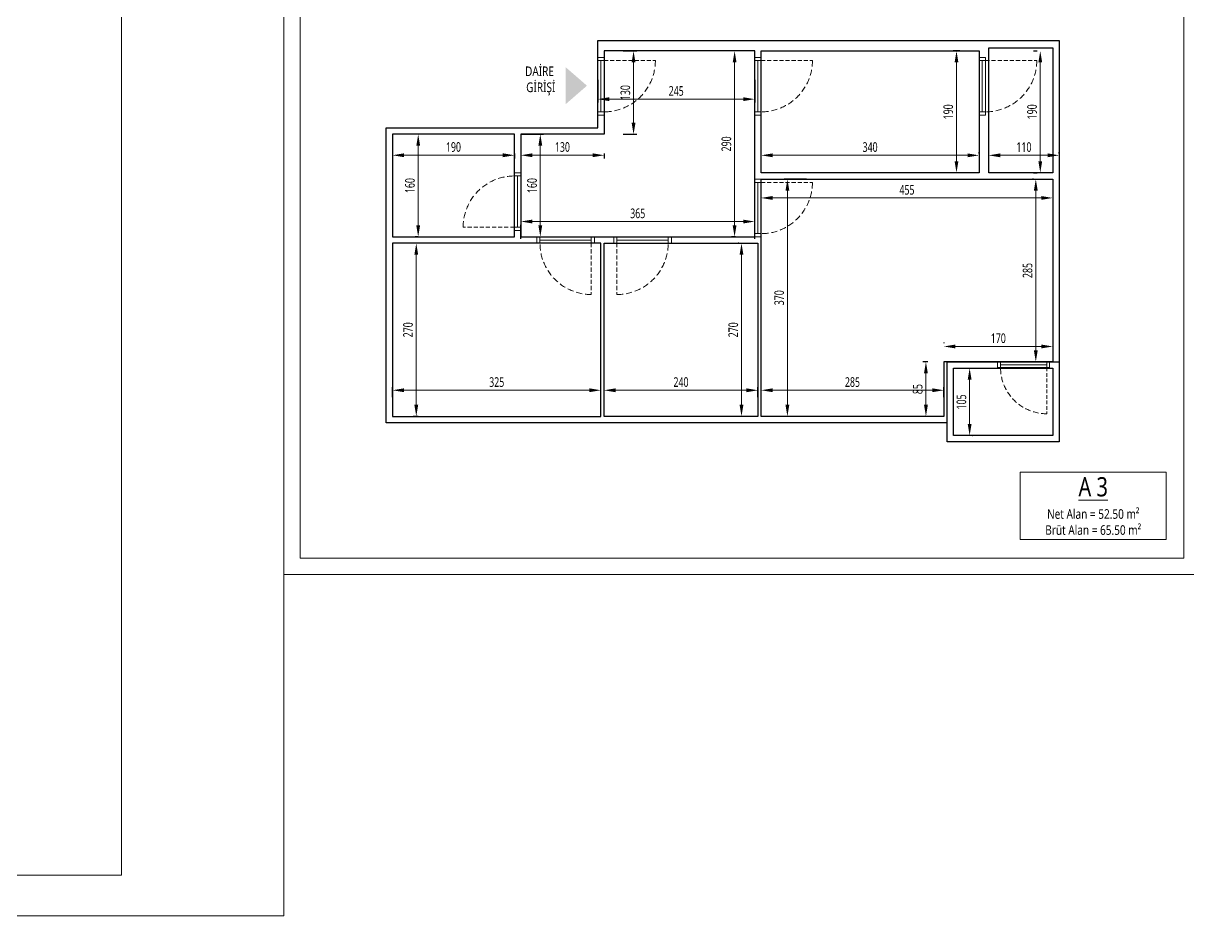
# Model space of a CAD drawing. Header units: metres. Extents: x 41905 to 73816, y -45641 to -42980.
# Drawn here: x 64077 to 65894, y -45641 to -44249 of the extents above; entities that cross this region are included whole.
import ezdxf

# ---------------------------------------------------------------- set-up
doc = ezdxf.new("R2010")
doc.units = ezdxf.units.M
doc.linetypes.add('HIDDEN2', pattern=[4.7625, 3.175, -1.5875])
for name, color, linetype, lineweight in [('A ALAN BRÜT', 5, 'Continuous', 30), ('A ANTET', 7, 'Continuous', 13), ('A DUVAR', 7, 'Continuous', 30), ('A KAPI', 11, 'Continuous', 13), ('A KAPI KESİK', 11, 'HIDDEN2', 13), ('A YAZI', 7, 'Continuous', 13)]:
    doc.layers.add(name, color=color, linetype=linetype, lineweight=lineweight)
for name, color, linetype, lineweight, true_color in [('A GİRİŞ OKU', 1, 'Continuous', 13, 0xff0000), ('A YAZDIRMA', 7, 'Continuous', 13, 0x848484), ('A ÖLÇÜ DIŞ', 1, 'Continuous', 13, 0xff0000)]:
    doc.layers.add(name, color=color, linetype=linetype, lineweight=lineweight, true_color=true_color)
doc.styles.add('HİB NORMAL', font='segoeui.ttf')
doc.styles.add('HİB Segoe Bold', font='segoeuib.ttf', dxfattribs={"width": 0.8})
doc.styles.add('HİB SEGOE Normal .7', font='segoeui.ttf', dxfattribs={"width": 0.7})
doc.styles.add('HİB Segoe Semilight .7', font='segoeuisl.ttf', dxfattribs={"width": 0.7})
doc.dimstyles.new('HİB New', dxfattribs={"dimtxt": 12, "dimasz": 18, "dimexe": 5, "dimexo": 30, "dimgap": 5, "dimtad": 1, "dimdec": 0, "dimzin": 0, "dimdsep": 46, "dimtxsty": 'HİB Segoe Semilight .7', "dimcen": 0.09, "dimclrd": 256, "dimclre": 256, "dimclrt": 256, "dimadec": 0, "dimazin": 0, "dimtfac": 1, "dimtdec": 4, "dimtix": 1, "dimtofl": 0, "dimtmove": 0, "dimatfit": 3, "dimfxl": 30, "dimfxlon": 1, "dimtvp": 1, "dimtolj": 1, "dimtzin": 0, "dimlwd": -1, "dimlwe": -3, "dimarcsym": 0})

# ---------------------------------------------------------------- blocks, each defined once
blk = doc.blocks.new('safsafsaf')
at = {"layer": 'A ANTET', "linetype": 'ByBlock', "ltscale": 100}
blk.add_line((49168, -37858.9), (52997.3, -37858.9), dxfattribs=at)
at = {"layer": 'A ANTET', "linetype": 'ByBlock', "ltscale": 100, "const_width": 4.22}
blk.add_lwpolyline([(49168, -37858.9), (52997.3, -37858.9), (52997.3, -38140.5), (49168, -38140.5)], close=True, dxfattribs=at)
at = {"layer": 'A ANTET', "linetype": 'ByBlock', "ltscale": 100}
for points in [[(52997.3, -40674.5), (49168, -40674.5), (49168, -37858.9), (52997.3, -37858.9)], [(49182.1, -37873), (49846.6, -37873), (49846.6, -38126.4), (49182.1, -38126.4)], [(49860.6, -37873), (52042.3, -37873), (52042.3, -37992.7), (49860.6, -37992.7)], [(52056.4, -37992.7), (52983.2, -37992.7), (52983.2, -37873), (52056.4, -37873)], [(49860.6, -38006.7), (52042.3, -38006.7), (52042.3, -38126.4), (49860.6, -38126.4)], [(52056.4, -38126.4), (52983.2, -38126.4), (52983.2, -38006.7), (52056.4, -38006.7)]]:
    blk.add_lwpolyline(points, close=True, dxfattribs=at)
blk.add_lwpolyline([(49337.9, -38048.6, 3.72, 3.72, 0), (49690.6, -38048.6, 0, 0, 0)], format="xyseb", dxfattribs=at)
at = {"layer": 'A YAZDIRMA', "linetype": 'ByBlock', "ltscale": 100}
blk.add_lwpolyline([(53278.8, -40744.9), (53278.8, -37788.5), (49097.6, -37788.5), (49097.6, -40744.9)], close=True, dxfattribs=at)
at = {"layer": 'A ANTET', "linetype": 'ByBlock', "ltscale": 100, "attachment_point": 1, "line_spacing_factor": 0.8, "style": 'HİB NORMAL'}
for s, insert, char_height, width in [('\\pxqc;{\\fSegoe UI Semibold|b0|i0|c162|p34;BOZOĞLU\\P\\pxqc;\\H0.7833x;ARCHITECTS\\P\\pxqc;\\H1.0213x;}', (49326, -37899.2), 55.749, 377.662), ('\\pxi-3,l4.25,qc,t4.25;MİMARLIK & TASARIM', (49291.1, -38059.2), 24.623, 415.716)]:
    blk.add_mtext(s, dxfattribs=dict(at, insert=insert, char_height=char_height, width=width))
at = {"layer": 'A ANTET', "linetype": 'ByBlock', "ltscale": 100, "attachment_point": 1, "style": 'HİB NORMAL'}
for s, insert, char_height, width in [('\\A1;\\pxql;Bozoğlu Mimarlık ve Tasarım Hizmetleri - Batı Mh. Ihlamur Sk. No: 20/72 Pendik / İstanbul\\PTel: 0538 796 27 73 - www.bozogluarchitects.com', (49896.5, -37896.8), 20.906, 1289.576), ('\\pxql;MALTEPE GİRNE MH. 16732-25 ZÜMRÜT SİTESİ RÖLÖVE PROJESİ', (49900, -38040.7), 31.359, 1361.276)]:
    blk.add_mtext(s, dxfattribs=dict(at, insert=insert, char_height=char_height, width=width))
at = {"layer": 'A ANTET', "color": 0, "linetype": 'ByBlock', "ltscale": 100, "char_height": 35.195, "width": 810.705, "attachment_point": 7, "style": 'HİB NORMAL'}
for s, insert in [('\\pxql;Rölöve Ölçüm Tarihi: 03/07/2026', (52095.2, -37958.7)), ('\\pxql;Dosya:{\\H0.8019x; ZÜMRÜT SİTESİ 17-7-2026}', (52095.2, -38092.4))]:
    blk.add_mtext(s, dxfattribs=dict(at, insert=insert))
blk = doc.blocks.new('*D18062')
at = {"layer": 'A ÖLÇÜ DIŞ', "lineweight": -3, "ltscale": 0.5}
for p, q in [((64653.5, -44831.8), (64653.5, -44816.1)), ((64978.5, -44831.8), (64978.5, -44816.1))]:
    blk.add_line(p, q, dxfattribs=at)
at = {"layer": 'A ÖLÇÜ DIŞ', "ltscale": 0.5}
blk.add_line((64671.5, -44821.1), (64960.5, -44821.1), dxfattribs=at)
at = {"layer": 'A ÖLÇÜ DIŞ'}
for points in [[(64671.5, -44818.1), (64671.5, -44824.1), (64653.5, -44821.1)], [(64960.5, -44824.1), (64960.5, -44818.1), (64978.5, -44821.1)]]:
    blk.add_solid(points, dxfattribs=at)
at = {"layer": 'Defpoints', "color": 0}
for p in [(64978.5, -44821.1), (64653.5, -44861.8), (64978.5, -44861.8)]:
    blk.add_point(p, dxfattribs=at)
at = {"layer": 'A ÖLÇÜ DIŞ', "ltscale": 0.5, "insert": (64816, -44808.4), "char_height": 15, "attachment_point": 5, "style": 'HİB SEGOE Normal .7'}
blk.add_mtext('\\A1;325', dxfattribs=at)
blk = doc.blocks.new('*D18063')
at = {"layer": 'A ÖLÇÜ DIŞ', "lineweight": -3, "ltscale": 0.5}
for p, q in [((64983.5, -44831.8), (64983.5, -44816.1)), ((65223.5, -44831.8), (65223.5, -44816.1))]:
    blk.add_line(p, q, dxfattribs=at)
at = {"layer": 'A ÖLÇÜ DIŞ', "ltscale": 0.5}
blk.add_line((65001.5, -44821.1), (65205.5, -44821.1), dxfattribs=at)
at = {"layer": 'A ÖLÇÜ DIŞ'}
for points in [[(65001.5, -44818.1), (65001.5, -44824.1), (64983.5, -44821.1)], [(65205.5, -44824.1), (65205.5, -44818.1), (65223.5, -44821.1)]]:
    blk.add_solid(points, dxfattribs=at)
at = {"layer": 'Defpoints', "color": 0}
for p in [(65223.5, -44821.1), (64983.5, -44861.8), (65223.5, -44861.8)]:
    blk.add_point(p, dxfattribs=at)
at = {"layer": 'A ÖLÇÜ DIŞ', "ltscale": 0.5, "insert": (65103.5, -44808.4), "char_height": 15, "attachment_point": 5, "style": 'HİB SEGOE Normal .7'}
blk.add_mtext('\\A1;240', dxfattribs=at)
blk = doc.blocks.new('*D18064')
at = {"layer": 'A ÖLÇÜ DIŞ', "lineweight": -3, "ltscale": 0.5}
for p, q in [((65228.5, -44831.8), (65228.5, -44816.1)), ((65513.5, -44831.8), (65513.5, -44816.1))]:
    blk.add_line(p, q, dxfattribs=at)
at = {"layer": 'A ÖLÇÜ DIŞ', "ltscale": 0.5}
blk.add_line((65246.5, -44821.1), (65495.5, -44821.1), dxfattribs=at)
at = {"layer": 'A ÖLÇÜ DIŞ'}
for points in [[(65246.5, -44818.1), (65246.5, -44824.1), (65228.5, -44821.1)], [(65495.5, -44824.1), (65495.5, -44818.1), (65513.5, -44821.1)]]:
    blk.add_solid(points, dxfattribs=at)
at = {"layer": 'Defpoints', "color": 0}
for p in [(65513.5, -44821.1), (65228.5, -44861.8), (65513.5, -44861.8)]:
    blk.add_point(p, dxfattribs=at)
at = {"layer": 'A ÖLÇÜ DIŞ', "ltscale": 0.5, "insert": (65371, -44808.4), "char_height": 15, "attachment_point": 5, "style": 'HİB SEGOE Normal .7'}
blk.add_mtext('\\A1;285', dxfattribs=at)
blk = doc.blocks.new('*D18065')
at = {"layer": 'A ÖLÇÜ DIŞ', "lineweight": -3, "ltscale": 0.5}
for p, q in [((65488.5, -44776.8), (65480.6, -44776.8)), ((65488.5, -44861.8), (65480.6, -44861.8))]:
    blk.add_line(p, q, dxfattribs=at)
at = {"layer": 'A ÖLÇÜ DIŞ', "ltscale": 0.5}
blk.add_line((65485.6, -44794.8), (65485.6, -44843.8), dxfattribs=at)
at = {"layer": 'A ÖLÇÜ DIŞ'}
for points in [[(65488.6, -44794.8), (65482.6, -44794.8), (65485.6, -44776.8)], [(65482.6, -44843.8), (65488.6, -44843.8), (65485.6, -44861.8)]]:
    blk.add_solid(points, dxfattribs=at)
at = {"layer": 'Defpoints', "color": 0}
for p in [(65518.5, -44776.8), (65485.6, -44861.8), (65518.5, -44861.8)]:
    blk.add_point(p, dxfattribs=at)
at = {"layer": 'A ÖLÇÜ DIŞ', "ltscale": 0.5, "insert": (65472.8, -44819.3), "char_height": 15, "attachment_point": 5, "rotation": 90, "style": 'HİB SEGOE Normal .7'}
blk.add_mtext('\\A1;85', dxfattribs=at)
blk = doc.blocks.new('*D18066')
at = {"layer": 'A ÖLÇÜ DIŞ', "lineweight": -3, "ltscale": 0.5}
for p, q in [((65513.5, -44746.8), (65513.5, -44747.8)), ((65683.5, -44746.8), (65683.5, -44747.8))]:
    blk.add_line(p, q, dxfattribs=at)
at = {"layer": 'A ÖLÇÜ DIŞ', "ltscale": 0.5}
blk.add_line((65531.5, -44752.8), (65665.5, -44752.8), dxfattribs=at)
at = {"layer": 'A ÖLÇÜ DIŞ'}
for points in [[(65531.5, -44749.8), (65531.5, -44755.8), (65513.5, -44752.8)], [(65665.5, -44755.8), (65665.5, -44749.8), (65683.5, -44752.8)]]:
    blk.add_solid(points, dxfattribs=at)
at = {"layer": 'Defpoints', "color": 0}
for p in [(65683.5, -44752.8), (65513.5, -44776.8), (65683.5, -44776.8)]:
    blk.add_point(p, dxfattribs=at)
at = {"layer": 'A ÖLÇÜ DIŞ', "ltscale": 0.5, "insert": (65598.5, -44740), "char_height": 15, "attachment_point": 5, "style": 'HİB SEGOE Normal .7'}
blk.add_mtext('\\A1;170', dxfattribs=at)
blk = doc.blocks.new('*D18067')
at = {"layer": 'A ÖLÇÜ DIŞ', "lineweight": -3, "ltscale": 0.5}
for p, q in [((65653.5, -44491.8), (65652, -44491.8)), ((65653.5, -44776.8), (65652, -44776.8))]:
    blk.add_line(p, q, dxfattribs=at)
at = {"layer": 'A ÖLÇÜ DIŞ', "ltscale": 0.5}
blk.add_line((65657, -44758.8), (65657, -44509.8), dxfattribs=at)
at = {"layer": 'A ÖLÇÜ DIŞ'}
for points in [[(65660, -44509.8), (65654, -44509.8), (65657, -44491.8)], [(65654, -44758.8), (65660, -44758.8), (65657, -44776.8)]]:
    blk.add_solid(points, dxfattribs=at)
at = {"layer": 'Defpoints', "color": 0}
for p in [(65657, -44491.8), (65683.5, -44491.8), (65683.5, -44776.8)]:
    blk.add_point(p, dxfattribs=at)
at = {"layer": 'A ÖLÇÜ DIŞ', "ltscale": 0.5, "insert": (65644.2, -44634.3), "char_height": 15, "attachment_point": 5, "rotation": 90, "style": 'HİB SEGOE Normal .7'}
blk.add_mtext('\\A1;285', dxfattribs=at)
blk = doc.blocks.new('*D18068')
at = {"layer": 'A ÖLÇÜ DIŞ', "ltscale": 0.5}
blk.add_line((65665.5, -44521.1), (65246.5, -44521.1), dxfattribs=at)
at = {"layer": 'A ÖLÇÜ DIŞ', "lineweight": -3, "ltscale": 0.5}
for p, q in [((65683.5, -44521.8), (65683.5, -44526.1)), ((65228.5, -44526.8), (65228.5, -44526.1))]:
    blk.add_line(p, q, dxfattribs=at)
at = {"layer": 'A ÖLÇÜ DIŞ'}
for points in [[(65246.5, -44518.1), (65246.5, -44524.1), (65228.5, -44521.1)], [(65665.5, -44524.1), (65665.5, -44518.1), (65683.5, -44521.1)]]:
    blk.add_solid(points, dxfattribs=at)
at = {"layer": 'Defpoints', "color": 0}
for p in [(65228.5, -44496.8), (65683.5, -44491.8), (65228.5, -44521.1)]:
    blk.add_point(p, dxfattribs=at)
at = {"layer": 'A ÖLÇÜ DIŞ', "ltscale": 0.5, "insert": (65456, -44508.5), "char_height": 15, "attachment_point": 5, "style": 'HİB SEGOE Normal .7'}
blk.add_mtext('\\A1;455', dxfattribs=at)
blk = doc.blocks.new('*D18069')
at = {"layer": 'A ÖLÇÜ DIŞ', "lineweight": -3, "ltscale": 0.5}
for p, q in [((65653.5, -44291.8), (65659, -44291.8)), ((65653.5, -44481.8), (65659, -44481.8))]:
    blk.add_line(p, q, dxfattribs=at)
at = {"layer": 'A ÖLÇÜ DIŞ', "ltscale": 0.5}
blk.add_line((65664, -44463.8), (65664, -44309.8), dxfattribs=at)
at = {"layer": 'A ÖLÇÜ DIŞ'}
for points in [[(65667, -44309.8), (65661, -44309.8), (65664, -44291.8)], [(65661, -44463.8), (65667, -44463.8), (65664, -44481.8)]]:
    blk.add_solid(points, dxfattribs=at)
at = {"layer": 'Defpoints', "color": 0}
for p in [(65664, -44291.8), (65683.5, -44291.8), (65683.5, -44481.8)]:
    blk.add_point(p, dxfattribs=at)
at = {"layer": 'A ÖLÇÜ DIŞ', "ltscale": 0.5, "insert": (65651.2, -44386.8), "char_height": 15, "attachment_point": 5, "rotation": 90, "style": 'HİB SEGOE Normal .7'}
blk.add_mtext('\\A1;190', dxfattribs=at)
blk = doc.blocks.new('*D18070')
at = {"layer": 'A ÖLÇÜ DIŞ', "lineweight": -3, "ltscale": 0.5}
for p, q in [((65583.5, -44451.8), (65583.5, -44449.6)), ((65693.5, -44451.8), (65693.5, -44449.6))]:
    blk.add_line(p, q, dxfattribs=at)
at = {"layer": 'A ÖLÇÜ DIŞ', "ltscale": 0.5}
blk.add_line((65601.5, -44454.6), (65675.5, -44454.6), dxfattribs=at)
at = {"layer": 'A ÖLÇÜ DIŞ'}
for points in [[(65601.5, -44451.6), (65601.5, -44457.6), (65583.5, -44454.6)], [(65675.5, -44457.6), (65675.5, -44451.6), (65693.5, -44454.6)]]:
    blk.add_solid(points, dxfattribs=at)
at = {"layer": 'Defpoints', "color": 0}
for p in [(65693.5, -44454.6), (65583.5, -44481.8), (65693.5, -44481.8)]:
    blk.add_point(p, dxfattribs=at)
at = {"layer": 'A ÖLÇÜ DIŞ', "ltscale": 0.5, "insert": (65638.5, -44441.8), "char_height": 15, "attachment_point": 5, "style": 'HİB SEGOE Normal .7'}
blk.add_mtext('\\A1;110', dxfattribs=at)
blk = doc.blocks.new('*D18071')
at = {"layer": 'A ÖLÇÜ DIŞ', "lineweight": -3, "ltscale": 0.5}
for p, q in [((65228.5, -44451.8), (65228.5, -44449.6)), ((65568.5, -44451.8), (65568.5, -44449.6))]:
    blk.add_line(p, q, dxfattribs=at)
at = {"layer": 'A ÖLÇÜ DIŞ', "ltscale": 0.5}
blk.add_line((65550.5, -44454.6), (65246.5, -44454.6), dxfattribs=at)
at = {"layer": 'A ÖLÇÜ DIŞ'}
for points in [[(65246.5, -44451.6), (65246.5, -44457.6), (65228.5, -44454.6)], [(65550.5, -44457.6), (65550.5, -44451.6), (65568.5, -44454.6)]]:
    blk.add_solid(points, dxfattribs=at)
at = {"layer": 'Defpoints', "color": 0}
for p in [(65228.5, -44454.6), (65228.5, -44481.8), (65568.5, -44481.8)]:
    blk.add_point(p, dxfattribs=at)
at = {"layer": 'A ÖLÇÜ DIŞ', "ltscale": 0.5, "insert": (65398.5, -44441.8), "char_height": 15, "attachment_point": 5, "style": 'HİB SEGOE Normal .7'}
blk.add_mtext('\\A1;340', dxfattribs=at)
blk = doc.blocks.new('*D18072')
at = {"layer": 'A ÖLÇÜ DIŞ', "lineweight": -3, "ltscale": 0.5}
for p, q in [((64973.5, -44337), (64973.5, -44372)), ((65218.5, -44337), (65218.5, -44372))]:
    blk.add_line(p, q, dxfattribs=at)
at = {"layer": 'A ÖLÇÜ DIŞ', "ltscale": 0.5}
blk.add_line((64991.5, -44367), (65200.5, -44367), dxfattribs=at)
at = {"layer": 'A ÖLÇÜ DIŞ'}
for points in [[(64991.5, -44364), (64991.5, -44370), (64973.5, -44367)], [(65200.5, -44370), (65200.5, -44364), (65218.5, -44367)]]:
    blk.add_solid(points, dxfattribs=at)
at = {"layer": 'Defpoints', "color": 0}
for p in [(64973.5, -44275.3), (65218.5, -44301.8), (65218.5, -44367)]:
    blk.add_point(p, dxfattribs=at)
at = {"layer": 'A ÖLÇÜ DIŞ', "ltscale": 0.5, "insert": (65096, -44354.3), "char_height": 15, "attachment_point": 5, "style": 'HİB SEGOE Normal .7'}
blk.add_mtext('\\A1;245', dxfattribs=at)
blk = doc.blocks.new('*D18073')
at = {"layer": 'A ÖLÇÜ DIŞ', "lineweight": -3, "ltscale": 0.5}
for p, q in [((64853.5, -44451.8), (64853.5, -44459.5)), ((64983.5, -44451.8), (64983.5, -44459.5))]:
    blk.add_line(p, q, dxfattribs=at)
at = {"layer": 'A ÖLÇÜ DIŞ', "ltscale": 0.5}
blk.add_line((64871.5, -44454.5), (64965.5, -44454.5), dxfattribs=at)
at = {"layer": 'A ÖLÇÜ DIŞ'}
for points in [[(64871.5, -44451.5), (64871.5, -44457.5), (64853.5, -44454.5)], [(64965.5, -44457.5), (64965.5, -44451.5), (64983.5, -44454.5)]]:
    blk.add_solid(points, dxfattribs=at)
at = {"layer": 'Defpoints', "color": 0}
for p in [(64853.5, -44421.8), (64983.5, -44421.8), (64983.5, -44454.5)]:
    blk.add_point(p, dxfattribs=at)
at = {"layer": 'A ÖLÇÜ DIŞ', "ltscale": 0.5, "insert": (64918.5, -44441.7), "char_height": 15, "attachment_point": 5, "style": 'HİB SEGOE Normal .7'}
blk.add_mtext('\\A1;130', dxfattribs=at)
blk = doc.blocks.new('*D18074')
at = {"layer": 'A ÖLÇÜ DIŞ', "ltscale": 0.5}
blk.add_line((64871.5, -44557.9), (65200.5, -44557.9), dxfattribs=at)
at = {"layer": 'A ÖLÇÜ DIŞ', "lineweight": -3, "ltscale": 0.5}
for p, q in [((64853.5, -44584.9), (64853.5, -44562.9)), ((65218.5, -44584.9), (65218.5, -44562.9))]:
    blk.add_line(p, q, dxfattribs=at)
at = {"layer": 'A ÖLÇÜ DIŞ'}
for points in [[(64871.5, -44554.9), (64871.5, -44560.9), (64853.5, -44557.9)], [(65200.5, -44560.9), (65200.5, -44554.9), (65218.5, -44557.9)]]:
    blk.add_solid(points, dxfattribs=at)
at = {"layer": 'Defpoints', "color": 0}
for p in [(64853.5, -44554.9), (65218.5, -44554.9), (65218.5, -44557.9)]:
    blk.add_point(p, dxfattribs=at)
at = {"layer": 'A ÖLÇÜ DIŞ', "ltscale": 0.5, "insert": (65036, -44545.2), "char_height": 15, "attachment_point": 5, "style": 'HİB SEGOE Normal .7'}
blk.add_mtext('\\A1;365', dxfattribs=at)
blk = doc.blocks.new('*D18075')
at = {"layer": 'A ÖLÇÜ DIŞ', "lineweight": -3, "ltscale": 0.5}
for p, q in [((64653.5, -44451.8), (64653.5, -44459.5)), ((64843.5, -44451.8), (64843.5, -44459.5))]:
    blk.add_line(p, q, dxfattribs=at)
at = {"layer": 'A ÖLÇÜ DIŞ', "ltscale": 0.5}
blk.add_line((64671.5, -44454.5), (64825.5, -44454.5), dxfattribs=at)
at = {"layer": 'A ÖLÇÜ DIŞ'}
for points in [[(64671.5, -44451.5), (64671.5, -44457.5), (64653.5, -44454.5)], [(64825.5, -44457.5), (64825.5, -44451.5), (64843.5, -44454.5)]]:
    blk.add_solid(points, dxfattribs=at)
at = {"layer": 'Defpoints', "color": 0}
for p in [(64653.5, -44421.8), (64843.5, -44421.8), (64843.5, -44454.5)]:
    blk.add_point(p, dxfattribs=at)
at = {"layer": 'A ÖLÇÜ DIŞ', "ltscale": 0.5, "insert": (64748.5, -44441.7), "char_height": 15, "attachment_point": 5, "style": 'HİB SEGOE Normal .7'}
blk.add_mtext('\\A1;190', dxfattribs=at)
blk = doc.blocks.new('*D18076')
at = {"layer": 'A ÖLÇÜ DIŞ', "lineweight": -3, "ltscale": 0.5}
for p, q in [((64693.2, -44421.8), (64688.5, -44421.8)), ((64693.2, -44581.8), (64688.5, -44581.8))]:
    blk.add_line(p, q, dxfattribs=at)
at = {"layer": 'A ÖLÇÜ DIŞ', "ltscale": 0.5}
blk.add_line((64693.5, -44439.8), (64693.5, -44563.8), dxfattribs=at)
at = {"layer": 'A ÖLÇÜ DIŞ'}
for points in [[(64696.5, -44439.8), (64690.5, -44439.8), (64693.5, -44421.8)], [(64690.5, -44563.8), (64696.5, -44563.8), (64693.5, -44581.8)]]:
    blk.add_solid(points, dxfattribs=at)
at = {"layer": 'Defpoints', "color": 0}
for p in [(64723.2, -44421.8), (64693.5, -44581.8), (64723.2, -44581.8)]:
    blk.add_point(p, dxfattribs=at)
at = {"layer": 'A ÖLÇÜ DIŞ', "ltscale": 0.5, "insert": (64680.7, -44501.8), "char_height": 15, "attachment_point": 5, "rotation": 90, "style": 'HİB SEGOE Normal .7'}
blk.add_mtext('\\A1;160', dxfattribs=at)
blk = doc.blocks.new('*D18077')
at = {"layer": 'A ÖLÇÜ DIŞ', "lineweight": -3, "ltscale": 0.5}
for p, q in [((64693.2, -44591.8), (64685.5, -44591.8)), ((64693.2, -44861.8), (64685.5, -44861.8))]:
    blk.add_line(p, q, dxfattribs=at)
at = {"layer": 'A ÖLÇÜ DIŞ', "ltscale": 0.5}
blk.add_line((64690.5, -44609.8), (64690.5, -44843.8), dxfattribs=at)
at = {"layer": 'A ÖLÇÜ DIŞ'}
for points in [[(64693.5, -44609.8), (64687.5, -44609.8), (64690.5, -44591.8)], [(64687.5, -44843.8), (64693.5, -44843.8), (64690.5, -44861.8)]]:
    blk.add_solid(points, dxfattribs=at)
at = {"layer": 'Defpoints', "color": 0}
for p in [(64723.2, -44591.8), (64690.5, -44861.8), (64723.2, -44861.8)]:
    blk.add_point(p, dxfattribs=at)
at = {"layer": 'A ÖLÇÜ DIŞ', "ltscale": 0.5, "insert": (64677.7, -44726.8), "char_height": 15, "attachment_point": 5, "rotation": 90, "style": 'HİB SEGOE Normal .7'}
blk.add_mtext('\\A1;270', dxfattribs=at)
blk = doc.blocks.new('*D18078')
at = {"layer": 'A ÖLÇÜ DIŞ', "lineweight": -3, "ltscale": 0.5}
for p, q in [((65188.5, -44291.8), (65182.1, -44291.8)), ((65188.5, -44581.8), (65182.1, -44581.8))]:
    blk.add_line(p, q, dxfattribs=at)
at = {"layer": 'A ÖLÇÜ DIŞ', "ltscale": 0.5}
blk.add_line((65187.1, -44309.8), (65187.1, -44563.8), dxfattribs=at)
at = {"layer": 'A ÖLÇÜ DIŞ'}
for points in [[(65190.1, -44309.8), (65184.1, -44309.8), (65187.1, -44291.8)], [(65184.1, -44563.8), (65190.1, -44563.8), (65187.1, -44581.8)]]:
    blk.add_solid(points, dxfattribs=at)
at = {"layer": 'Defpoints', "color": 0}
for p in [(65218.5, -44291.8), (65187.1, -44581.8), (65218.5, -44581.8)]:
    blk.add_point(p, dxfattribs=at)
at = {"layer": 'A ÖLÇÜ DIŞ', "ltscale": 0.5, "insert": (65174.3, -44436.8), "char_height": 15, "attachment_point": 5, "rotation": 90, "style": 'HİB SEGOE Normal .7'}
blk.add_mtext('\\A1;290', dxfattribs=at)
blk = doc.blocks.new('*D18079')
at = {"layer": 'A ÖLÇÜ DIŞ', "lineweight": -3, "ltscale": 0.5}
for p, q in [((64854, -44421.8), (64889, -44421.8)), ((64854, -44581.8), (64889, -44581.8))]:
    blk.add_line(p, q, dxfattribs=at)
at = {"layer": 'A ÖLÇÜ DIŞ', "ltscale": 0.5}
blk.add_line((64884, -44439.8), (64884, -44563.8), dxfattribs=at)
at = {"layer": 'A ÖLÇÜ DIŞ'}
for points in [[(64887, -44439.8), (64881, -44439.8), (64884, -44421.8)], [(64881, -44563.8), (64887, -44563.8), (64884, -44581.8)]]:
    blk.add_solid(points, dxfattribs=at)
at = {"layer": 'Defpoints', "color": 0}
for p in [(64784.2, -44421.8), (64784.2, -44581.8), (64884, -44581.8)]:
    blk.add_point(p, dxfattribs=at)
at = {"layer": 'A ÖLÇÜ DIŞ', "ltscale": 0.5, "insert": (64871.2, -44501.8), "char_height": 15, "attachment_point": 5, "rotation": 90, "style": 'HİB SEGOE Normal .7'}
blk.add_mtext('\\A1;160', dxfattribs=at)
blk = doc.blocks.new('*D18080')
at = {"layer": 'A ÖLÇÜ DIŞ', "lineweight": -3, "ltscale": 0.5}
for p, q in [((65013.5, -44291.8), (65034.5, -44291.8)), ((65013.5, -44421.8), (65034.5, -44421.8))]:
    blk.add_line(p, q, dxfattribs=at)
at = {"layer": 'A ÖLÇÜ DIŞ', "ltscale": 0.5}
blk.add_line((65029.5, -44403.8), (65029.5, -44309.8), dxfattribs=at)
at = {"layer": 'A ÖLÇÜ DIŞ'}
for points in [[(65032.5, -44309.8), (65026.5, -44309.8), (65029.5, -44291.8)], [(65026.5, -44403.8), (65032.5, -44403.8), (65029.5, -44421.8)]]:
    blk.add_solid(points, dxfattribs=at)
at = {"layer": 'Defpoints', "color": 0}
for p in [(64983.5, -44291.8), (65029.5, -44291.8), (64983.5, -44421.8)]:
    blk.add_point(p, dxfattribs=at)
at = {"layer": 'A ÖLÇÜ DIŞ', "ltscale": 0.5, "insert": (65016.7, -44356.8), "char_height": 15, "attachment_point": 5, "rotation": 90, "style": 'HİB SEGOE Normal .7'}
blk.add_mtext('\\A1;130', dxfattribs=at)
blk = doc.blocks.new('*D18081')
at = {"layer": 'A ÖLÇÜ DIŞ', "lineweight": -3, "ltscale": 0.5}
for p, q in [((65538.5, -44291.8), (65528.3, -44291.8)), ((65538.5, -44481.8), (65528.3, -44481.8))]:
    blk.add_line(p, q, dxfattribs=at)
at = {"layer": 'A ÖLÇÜ DIŞ', "ltscale": 0.5}
blk.add_line((65533.3, -44463.8), (65533.3, -44309.8), dxfattribs=at)
at = {"layer": 'A ÖLÇÜ DIŞ'}
for points in [[(65536.3, -44309.8), (65530.3, -44309.8), (65533.3, -44291.8)], [(65530.3, -44463.8), (65536.3, -44463.8), (65533.3, -44481.8)]]:
    blk.add_solid(points, dxfattribs=at)
at = {"layer": 'Defpoints', "color": 0}
for p in [(65533.3, -44291.8), (65568.5, -44291.8), (65568.5, -44481.8)]:
    blk.add_point(p, dxfattribs=at)
at = {"layer": 'A ÖLÇÜ DIŞ', "ltscale": 0.5, "insert": (65520.5, -44386.8), "char_height": 15, "attachment_point": 5, "rotation": 90, "style": 'HİB SEGOE Normal .7'}
blk.add_mtext('\\A1;190', dxfattribs=at)
blk = doc.blocks.new('*D18082')
at = {"layer": 'A ÖLÇÜ DIŞ', "lineweight": -3, "ltscale": 0.5}
for p, q in [((65558.5, -44786.8), (65558.8, -44786.8)), ((65558.5, -44891.8), (65558.8, -44891.8))]:
    blk.add_line(p, q, dxfattribs=at)
at = {"layer": 'A ÖLÇÜ DIŞ', "ltscale": 0.5}
blk.add_line((65553.8, -44804.8), (65553.8, -44873.8), dxfattribs=at)
at = {"layer": 'A ÖLÇÜ DIŞ'}
for points in [[(65556.8, -44804.8), (65550.8, -44804.8), (65553.8, -44786.8)], [(65550.8, -44873.8), (65556.8, -44873.8), (65553.8, -44891.8)]]:
    blk.add_solid(points, dxfattribs=at)
at = {"layer": 'Defpoints', "color": 0}
for p in [(65528.5, -44786.8), (65528.5, -44891.8), (65553.8, -44891.8)]:
    blk.add_point(p, dxfattribs=at)
at = {"layer": 'A ÖLÇÜ DIŞ', "ltscale": 0.5, "insert": (65541, -44839.3), "char_height": 15, "attachment_point": 5, "rotation": 90, "style": 'HİB SEGOE Normal .7'}
blk.add_mtext('\\A1;105', dxfattribs=at)
blk = doc.blocks.new('*D18083')
at = {"layer": 'A ÖLÇÜ DIŞ', "lineweight": -3, "ltscale": 0.5}
for p, q in [((65299.5, -44491.8), (65264.5, -44491.8)), ((65299.5, -44861.8), (65264.5, -44861.8))]:
    blk.add_line(p, q, dxfattribs=at)
at = {"layer": 'A ÖLÇÜ DIŞ', "ltscale": 0.5}
blk.add_line((65269.5, -44509.8), (65269.5, -44843.8), dxfattribs=at)
at = {"layer": 'A ÖLÇÜ DIŞ'}
for points in [[(65272.5, -44509.8), (65266.5, -44509.8), (65269.5, -44491.8)], [(65266.5, -44843.8), (65272.5, -44843.8), (65269.5, -44861.8)]]:
    blk.add_solid(points, dxfattribs=at)
at = {"layer": 'Defpoints', "color": 0}
for p in [(65332.5, -44491.8), (65269.5, -44861.8), (65332.5, -44861.8)]:
    blk.add_point(p, dxfattribs=at)
at = {"layer": 'A ÖLÇÜ DIŞ', "ltscale": 0.5, "insert": (65256.7, -44676.8), "char_height": 15, "attachment_point": 5, "rotation": 90, "style": 'HİB SEGOE Normal .7'}
blk.add_mtext('\\A1;370', dxfattribs=at)
blk = doc.blocks.new('*D18084')
at = {"layer": 'A ÖLÇÜ DIŞ', "lineweight": -3, "ltscale": 0.5}
for p, q in [((65193.5, -44591.8), (65192.9, -44591.8)), ((65193.5, -44861.8), (65192.9, -44861.8))]:
    blk.add_line(p, q, dxfattribs=at)
at = {"layer": 'A ÖLÇÜ DIŞ', "ltscale": 0.5}
blk.add_line((65197.9, -44609.8), (65197.9, -44843.8), dxfattribs=at)
at = {"layer": 'A ÖLÇÜ DIŞ'}
for points in [[(65200.9, -44609.8), (65194.9, -44609.8), (65197.9, -44591.8)], [(65194.9, -44843.8), (65200.9, -44843.8), (65197.9, -44861.8)]]:
    blk.add_solid(points, dxfattribs=at)
at = {"layer": 'Defpoints', "color": 0}
for p in [(65223.5, -44591.8), (65197.9, -44861.8), (65223.5, -44861.8)]:
    blk.add_point(p, dxfattribs=at)
at = {"layer": 'A ÖLÇÜ DIŞ', "ltscale": 0.5, "insert": (65185.1, -44726.8), "char_height": 15, "attachment_point": 5, "rotation": 90, "style": 'HİB SEGOE Normal .7'}
blk.add_mtext('\\A1;270', dxfattribs=at)
blk = doc.blocks.new('KAPI 90X10')
at = {"layer": 'A KAPI', "color": 0}
for points in [[(5, 10), (0, 10), (0, 0), (5, 0)], [(85, 5), (85, 10), (5, 10), (5, 5)], [(90, 10), (85, 10), (85, 0), (90, 0)]]:
    blk.add_lwpolyline(points, close=True, dxfattribs=at)
at = {"layer": 'A KAPI KESİK', "color": 0, "ltscale": 2}
blk.add_line((85, 10), (85, 90), dxfattribs=at)
at = {"layer": 'A KAPI KESİK', "color": 0, "ltscale": 3}
blk.add_arc((85, 10), 80, 90, 180, dxfattribs=at)
at = {"layer": 'A YAZI', "color": 0, "style": 'HİB Segoe Semilight .7', "width": 0.7}
blk.add_attdef('KAPI_NO', (76.6, 23.8), '', height=12, rotation=90, dxfattribs=at)

msp = doc.modelspace()

# ---------------------------------------------------------------- hatches: boundary and pattern name
at = {"layer": 'A GİRİŞ OKU', "ltscale": 100, "transparency": 33554687}
h = msp.add_hatch(color=256, dxfattribs=at)
h.dxf.hatch_style = 1
h.paths.add_polyline_path([(64923.5, -44374.9), (64923.5, -44317.1), (64956.8, -44346)])

# ---------------------------------------------------------------- linework, layer by layer
at = {"layer": 'A ALAN BRÜT', "ltscale": 0.5}
msp.add_lwpolyline([(65693.5, -44275.3), (65693.5, -44901.8), (65518.5, -44901.8), (65518.5, -44871.8), (64643.5, -44871.8), (64643.5, -44411.8), (64973.5, -44411.8), (64973.5, -44275.3)], close=True, dxfattribs=at)
at = {"layer": 'A DUVAR', "ltscale": 0.5}
for points in [[(65683.5, -44286.8), (65683.5, -44481.8), (65583.5, -44481.8), (65583.5, -44286.8)], [(64983.5, -44291.8), (64983.5, -44421.8), (64853.5, -44421.8), (64853.5, -44581.8), (65218.5, -44581.8), (65218.5, -44291.8)], [(65568.5, -44291.8), (65568.5, -44481.8), (65228.5, -44481.8), (65228.5, -44291.8)], [(64843.5, -44421.8), (64653.5, -44421.8), (64653.5, -44581.8), (64843.5, -44581.8)], [(65683.5, -44491.8), (65683.5, -44776.8), (65513.5, -44776.8), (65513.5, -44861.8), (65228.5, -44861.8), (65228.5, -44491.8)], [(64653.5, -44591.8), (64653.5, -44861.8), (64978.5, -44861.8), (64978.5, -44591.8)], [(64983.5, -44591.8), (65223.5, -44591.8), (65223.5, -44861.8), (64983.5, -44861.8)], [(65693.5, -44776.8), (65693.5, -44901.8), (65518.5, -44901.8), (65518.5, -44776.8)], [(65683.5, -44786.8), (65683.5, -44891.8), (65528.5, -44891.8), (65528.5, -44786.8)]]:
    msp.add_lwpolyline(points, close=True, dxfattribs=at)

# ---------------------------------------------------------------- block references
at = {"layer": 'A ANTET', "ltscale": 0.5}
for p, xscale, yscale, zscale in [((16533, -8970.3), 0.8999999999999999, 0.8999999999999999, 0.8999999999999999), ((46808.8, -30440.4), 0.36, 0.36, 0.36)]:
    msp.add_blockref('safsafsaf', p, dxfattribs=dict(at, xscale=xscale, yscale=yscale, zscale=zscale))
at = {"layer": 'A KAPI', "ltscale": 100, "xscale": -1}
for p, rotation in [((64973.5, -44391.8), 270), ((65218.5, -44391.8), 270), ((65568.5, -44391.8), 270), ((64853.6, -44481.8), 89.99999999999984), ((65218.5, -44581.8), 270), ((64878.5, -44581.7), 180)]:
    msp.add_blockref('KAPI 90X10', p, dxfattribs=dict(at, rotation=rotation))
at = {"layer": 'A KAPI', "ltscale": 100, "rotation": 180}
msp.add_blockref('KAPI 90X10', (65088.5, -44581.7), dxfattribs=at)
at = {"layer": 'A KAPI', "ltscale": 100, "xscale": -0.9, "yscale": 0.9, "zscale": 0.9, "rotation": 179.9999999999997}
msp.add_blockref('KAPI 90X10', (65597.5, -44776.7), dxfattribs=at)

# ---------------------------------------------------------------- texts
at = {"layer": 'A YAZI', "ltscale": 100, "insert": (64882.7, -44316), "char_height": 15, "width": 136.235, "attachment_point": 2, "style": 'HİB Segoe Bold'}
msp.add_mtext('DAİRE\\P GİRİŞİ', dxfattribs=at)
at = {"layer": 'A YAZI', "ltscale": 100, "insert": (65640.2, -45046.9), "char_height": 15, "width": 212.748, "attachment_point": 7, "style": 'HİB Segoe Bold', "bg_fill": 16}
msp.add_mtext('\\pxqc;{\\H2x;\\LA 3\\P\\pxql;}Net Alan^I= 52.50 m²\\PBrüt Alan^I= 65.50 m²', dxfattribs=at)

# ---------------------------------------------------------------- dimensions: what is measured, and where the dimension line sits
at = {"layer": 'A ÖLÇÜ DIŞ', "ltscale": 0.5}
for base, p1, p2, picture, middle in [((65218.5, -44367), (64973.5, -44275.3), (65218.5, -44301.8), '*D18072', (65096, -44354.3)), ((64843.5, -44454.5), (64653.5, -44421.8), (64843.5, -44421.8), '*D18075', (64748.5, -44441.7)), ((64983.5, -44454.5), (64853.5, -44421.8), (64983.5, -44421.8), '*D18073', (64918.5, -44441.7)), ((65228.5, -44454.6), (65568.5, -44481.8), (65228.5, -44481.8), '*D18071', (65398.5, -44441.8)), ((65693.5, -44454.6), (65583.5, -44481.8), (65693.5, -44481.8), '*D18070', (65638.5, -44441.8)), ((65228.5, -44521.1), (65683.5, -44491.8), (65228.5, -44496.8), '*D18068', (65456, -44508.5)), ((65218.5, -44557.9), (64853.5, -44554.9), (65218.5, -44554.9), '*D18074', (65036, -44545.2)), ((65683.5, -44752.8), (65513.5, -44776.8), (65683.5, -44776.8), '*D18066', (65598.5, -44740)), ((64978.5, -44821.1), (64653.5, -44861.8), (64978.5, -44861.8), '*D18062', (64816, -44808.4)), ((65223.5, -44821.1), (64983.5, -44861.8), (65223.5, -44861.8), '*D18063', (65103.5, -44808.4)), ((65513.5, -44821.1), (65228.5, -44861.8), (65513.5, -44861.8), '*D18064', (65371, -44808.4))]:
    dim = msp.add_linear_dim(base=base, p1=p1, p2=p2, dimstyle='HİB New', override={"dimtxt": 15, "dimtxsty": 'HİB SEGOE Normal .7'}, dxfattribs=at)
    dim.commit()
    dim.dimension.update_dxf_attribs({"geometry": picture, "text_midpoint": middle})
for base, p1, p2, picture, middle in [((65029.5, -44291.8), (64983.5, -44421.8), (64983.5, -44291.8), '*D18080', (65016.7, -44356.8)), ((65187.1, -44581.8), (65218.5, -44291.8), (65218.5, -44581.8), '*D18078', (65174.3, -44436.8)), ((65533.3, -44291.8), (65568.5, -44481.8), (65568.5, -44291.8), '*D18081', (65520.5, -44386.8)), ((65664, -44291.8), (65683.5, -44481.8), (65683.5, -44291.8), '*D18069', (65651.2, -44386.8)), ((64693.5, -44581.8), (64723.2, -44421.8), (64723.2, -44581.8), '*D18076', (64680.7, -44501.8)), ((64884, -44581.8), (64784.2, -44421.8), (64784.2, -44581.8), '*D18079', (64871.2, -44501.8)), ((65269.5, -44861.8), (65332.5, -44491.8), (65332.5, -44861.8), '*D18083', (65256.7, -44676.8)), ((65657, -44491.8), (65683.5, -44776.8), (65683.5, -44491.8), '*D18067', (65644.2, -44634.3)), ((64690.5, -44861.8), (64723.2, -44591.8), (64723.2, -44861.8), '*D18077', (64677.7, -44726.8)), ((65197.9, -44861.8), (65223.5, -44591.8), (65223.5, -44861.8), '*D18084', (65185.1, -44726.8)), ((65485.6, -44861.8), (65518.5, -44776.8), (65518.5, -44861.8), '*D18065', (65472.8, -44819.3)), ((65553.8, -44891.8), (65528.5, -44786.8), (65528.5, -44891.8), '*D18082', (65541, -44839.3))]:
    dim = msp.add_linear_dim(base=base, p1=p1, p2=p2, angle=90, dimstyle='HİB New', override={"dimtxt": 15, "dimtxsty": 'HİB SEGOE Normal .7'}, dxfattribs=at)
    dim.commit()
    dim.dimension.update_dxf_attribs({"geometry": picture, "text_midpoint": middle})

doc.saveas('drawing.dxf')
